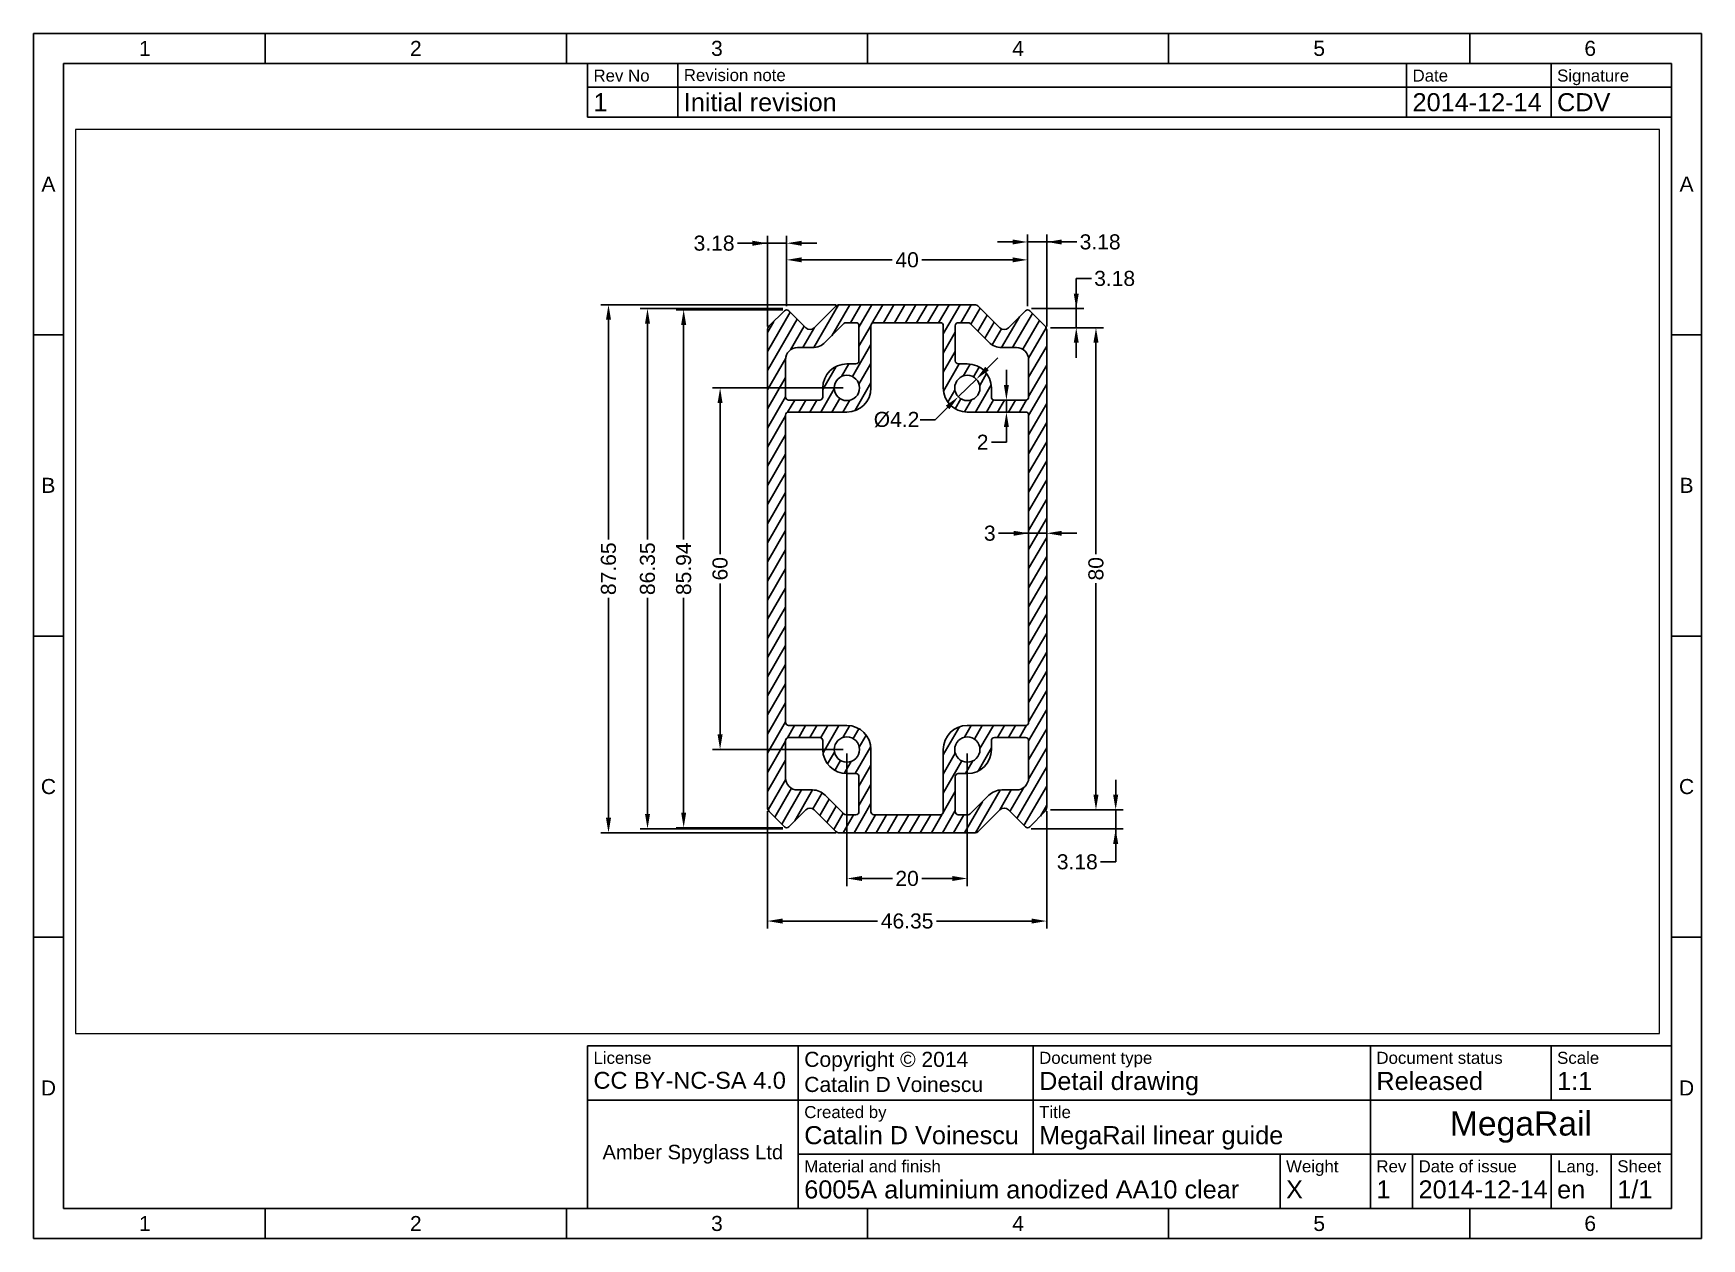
# Paper-space layout 'Sheet1' of a CAD drawing. Header units: millimetres. Extents: x 15 to 292, y 5 to 205.
# The model-space entities are those that its viewports show. They can reach past a viewport. Long polylines and large blocks are cut down to what shows.
import ezdxf

# ---------------------------------------------------------------- set-up
doc = ezdxf.new("R2010")
doc.units = ezdxf.units.MM
doc.layers.add('Dimensions', color=7, linetype='Continuous')
doc.styles.get("Standard").update_dxf_attribs({"font": 'arial.ttf'})
doc.dimstyles.new('ISO-25', dxfattribs={"dimtxt": 2.5, "dimasz": 2.5, "dimexe": 1.25, "dimexo": 0.625, "dimtad": 0, "dimtoh": 1, "dimdsep": 46, "dimtxsty": 'Standard', "dimcen": 2.5, "dimadec": 0, "dimazin": 0, "dimtfac": 1, "dimtmove": 0, "dimatfit": 3, "dimfxl": 1, "dimarcsym": 0})

# ---------------------------------------------------------------- blocks, each defined once
blk = doc.blocks.new('*D4')
at = {"layer": 'Defpoints', "color": 0}
for p in [(-11.17, 43.82), (-49.58, -43.82), (-11.17, -43.82)]:
    blk.add_point(p, dxfattribs=at)
at = {"layer": 'Dimensions', "color": 0, "lineweight": -2}
for p, q in [((-11.8, 43.82), (-50.83, 43.82)), ((-49.58, 41.32), (-49.58, 4.85)), ((-49.58, -41.32), (-49.58, -4.85)), ((-11.8, -43.82), (-50.83, -43.82))]:
    blk.add_line(p, q, dxfattribs=at)
at = {"layer": 'Dimensions', "color": 0}
for points in [[(-49.16, 41.32), (-50, 41.32), (-49.58, 43.82)], [(-50, -41.32), (-49.16, -41.32), (-49.58, -43.82)]]:
    blk.add_solid(points, dxfattribs=at)
at = {"layer": 'Dimensions', "color": 0, "insert": (-49.58, 0), "char_height": 2.5, "attachment_point": 5, "rotation": 90}
blk.add_mtext('87.65', dxfattribs=at)
blk = doc.blocks.new('*D6')
at = {"layer": 'Defpoints', "color": 0}
for p in [(-10, 30), (-31.05, -30), (-10, -30)]:
    blk.add_point(p, dxfattribs=at)
at = {"layer": 'Dimensions', "color": 0, "lineweight": -2}
for p, q in [((-10.62, 30), (-32.3, 30)), ((-31.05, 27.5), (-31.05, 2.42)), ((-31.05, -27.5), (-31.05, -2.42)), ((-10.62, -30), (-32.3, -30))]:
    blk.add_line(p, q, dxfattribs=at)
at = {"layer": 'Dimensions', "color": 0}
for points in [[(-30.64, 27.5), (-31.47, 27.5), (-31.05, 30)], [(-31.47, -27.5), (-30.64, -27.5), (-31.05, -30)]]:
    blk.add_solid(points, dxfattribs=at)
at = {"layer": 'Dimensions', "color": 0, "insert": (-31.05, 0), "char_height": 2.5, "attachment_point": 5, "rotation": 90}
blk.add_mtext('60', dxfattribs=at)
blk = doc.blocks.new('*D7')
at = {"layer": 'Defpoints', "color": 0}
for p in [(23.18, 5.89), (23.18, 0), (20.18, 0)]:
    blk.add_point(p, dxfattribs=at)
at = {"layer": 'Dimensions', "color": 0, "lineweight": -2}
for p, q in [((20.18, 5.89), (15.18, 5.89)), ((17.68, 5.89), (15.18, 5.89)), ((20.18, 0.62), (20.18, 7.14)), ((20.18, 5.89), (23.18, 5.89)), ((23.18, 0.62), (23.18, 7.14)), ((25.68, 5.89), (28.18, 5.89))]:
    blk.add_line(p, q, dxfattribs=at)
at = {"layer": 'Dimensions', "color": 0}
for points in [[(17.68, 5.47), (17.68, 6.3), (20.18, 5.89)], [(25.68, 6.3), (25.68, 5.47), (23.18, 5.89)]]:
    blk.add_solid(points, dxfattribs=at)
at = {"layer": 'Dimensions', "color": 0, "insert": (13.73, 5.89), "char_height": 2.5, "attachment_point": 5}
blk.add_mtext('3', dxfattribs=at)
blk = doc.blocks.new('*D8')
at = {"layer": 'Defpoints', "color": 0}
for p in [(17.09, 28), (16.49, 26), (17.09, 26)]:
    blk.add_point(p, dxfattribs=at)
at = {"layer": 'Dimensions', "color": 0, "lineweight": -2}
for p, q in [((16.49, 30.5), (16.49, 33)), ((16.46, 28), (15.24, 28)), ((16.49, 28), (16.49, 26)), ((16.46, 26), (15.24, 26)), ((16.49, 23.5), (16.49, 21)), ((16.49, 21), (13.99, 21))]:
    blk.add_line(p, q, dxfattribs=at)
at = {"layer": 'Dimensions', "color": 0}
for points in [[(16.07, 30.5), (16.9, 30.5), (16.49, 28)], [(16.9, 23.5), (16.07, 23.5), (16.49, 26)]]:
    blk.add_solid(points, dxfattribs=at)
at = {"layer": 'Dimensions', "color": 0, "insert": (12.54, 21), "char_height": 2.5, "attachment_point": 5}
blk.add_mtext('2', dxfattribs=at)
blk = doc.blocks.new('*D9')
at = {"layer": 'Defpoints', "color": 0}
for p in [(-23.18, -39.59), (23.18, -39.59), (23.18, -58.46)]:
    blk.add_point(p, dxfattribs=at)
at = {"layer": 'Dimensions', "color": 0, "lineweight": -2}
for p, q in [((-23.18, -40.21), (-23.18, -59.71)), ((23.18, -40.21), (23.18, -59.71)), ((-20.68, -58.46), (-4.9, -58.46)), ((20.68, -58.46), (4.9, -58.46))]:
    blk.add_line(p, q, dxfattribs=at)
at = {"layer": 'Dimensions', "color": 0}
for points in [[(-20.68, -58.04), (-20.68, -58.88), (-23.18, -58.46)], [(20.68, -58.88), (20.68, -58.04), (23.18, -58.46)]]:
    blk.add_solid(points, dxfattribs=at)
at = {"layer": 'Dimensions', "color": 0, "insert": (0, -58.46), "char_height": 2.5, "attachment_point": 5}
blk.add_mtext('46.35', dxfattribs=at)
blk = doc.blocks.new('*D10')
at = {"layer": 'Defpoints', "color": 0}
for p in [(23.18, 54.23), (20, 42.97), (23.18, 39.59)]:
    blk.add_point(p, dxfattribs=at)
at = {"layer": 'Dimensions', "color": 0, "lineweight": -2}
for p, q in [((20, 43.59), (20, 55.48)), ((23.18, 40.21), (23.18, 55.48)), ((17.5, 54.23), (15, 54.23)), ((20, 54.23), (23.18, 54.23)), ((23.18, 54.23), (28.18, 54.23)), ((25.68, 54.23), (28.18, 54.23))]:
    blk.add_line(p, q, dxfattribs=at)
at = {"layer": 'Dimensions', "color": 0}
for points in [[(17.5, 53.81), (17.5, 54.64), (20, 54.23)], [(25.68, 54.64), (25.68, 53.81), (23.18, 54.23)]]:
    blk.add_solid(points, dxfattribs=at)
at = {"layer": 'Dimensions', "color": 0, "insert": (32.05, 54.23), "char_height": 2.5, "attachment_point": 5}
blk.add_mtext('3.18', dxfattribs=at)
blk = doc.blocks.new('*D11')
at = {"layer": 'Defpoints', "color": 0}
for p in [(-20, 42.97), (-37.1, -42.97), (-20, -42.97)]:
    blk.add_point(p, dxfattribs=at)
at = {"layer": 'Dimensions', "color": 0, "lineweight": -2}
for p, q in [((-20.63, 42.97), (-38.35, 42.97)), ((-37.1, 40.47), (-37.1, 4.84)), ((-37.1, -40.47), (-37.1, -4.83)), ((-20.63, -42.97), (-38.35, -42.97))]:
    blk.add_line(p, q, dxfattribs=at)
at = {"layer": 'Dimensions', "color": 0}
for points in [[(-36.68, 40.47), (-37.52, 40.47), (-37.1, 42.97)], [(-37.52, -40.47), (-36.68, -40.47), (-37.1, -42.97)]]:
    blk.add_solid(points, dxfattribs=at)
at = {"layer": 'Dimensions', "color": 0, "insert": (-37.1, 0), "char_height": 2.5, "attachment_point": 5, "rotation": 90}
blk.add_mtext('85.94', dxfattribs=at)
blk = doc.blocks.new('*D12')
at = {"layer": 'Defpoints', "color": 0}
for p in [(-43.1, 43.17), (-20, 43.17), (-20, -43.17)]:
    blk.add_point(p, dxfattribs=at)
at = {"layer": 'Dimensions', "color": 0, "lineweight": -2}
for p, q in [((-20.63, 43.17), (-44.35, 43.17)), ((-43.1, 40.67), (-43.1, 4.85)), ((-43.1, -40.67), (-43.1, -4.85)), ((-20.63, -43.17), (-44.35, -43.17))]:
    blk.add_line(p, q, dxfattribs=at)
at = {"layer": 'Dimensions', "color": 0}
for points in [[(-42.69, 40.67), (-43.52, 40.67), (-43.1, 43.17)], [(-43.52, -40.67), (-42.69, -40.67), (-43.1, -43.17)]]:
    blk.add_solid(points, dxfattribs=at)
at = {"layer": 'Dimensions', "color": 0, "insert": (-43.1, 0), "char_height": 2.5, "attachment_point": 5, "rotation": 90}
blk.add_mtext('86.35', dxfattribs=at)
blk = doc.blocks.new('*D14')
at = {"layer": 'Defpoints', "color": 0}
for p in [(-20, 54.02), (-20, 42.97), (-23.18, 39.59)]:
    blk.add_point(p, dxfattribs=at)
at = {"layer": 'Dimensions', "color": 0, "lineweight": -2}
for p, q in [((-23.18, 54.02), (-28.18, 54.02)), ((-25.68, 54.02), (-28.18, 54.02)), ((-23.18, 40.21), (-23.18, 55.27)), ((-23.18, 54.02), (-20, 54.02)), ((-20, 43.59), (-20, 55.27)), ((-17.5, 54.02), (-15, 54.02))]:
    blk.add_line(p, q, dxfattribs=at)
at = {"layer": 'Dimensions', "color": 0}
for points in [[(-25.68, 53.6), (-25.68, 54.43), (-23.18, 54.02)], [(-17.5, 54.43), (-17.5, 53.6), (-20, 54.02)]]:
    blk.add_solid(points, dxfattribs=at)
at = {"layer": 'Dimensions', "color": 0, "insert": (-32.05, 54.02), "char_height": 2.5, "attachment_point": 5}
blk.add_mtext('3.18', dxfattribs=at)
blk = doc.blocks.new('*D15')
at = {"layer": 'Defpoints', "color": 0}
for p in [(20, 51.26), (-20, 42.97), (20, 42.97)]:
    blk.add_point(p, dxfattribs=at)
at = {"layer": 'Dimensions', "color": 0, "lineweight": -2}
for p, q in [((-20, 43.59), (-20, 52.51)), ((-17.5, 51.26), (-2.46, 51.26)), ((17.5, 51.26), (2.46, 51.26)), ((20, 43.59), (20, 52.51))]:
    blk.add_line(p, q, dxfattribs=at)
at = {"layer": 'Dimensions', "color": 0}
for points in [[(-17.5, 51.68), (-17.5, 50.85), (-20, 51.26)], [(17.5, 50.85), (17.5, 51.68), (20, 51.26)]]:
    blk.add_solid(points, dxfattribs=at)
at = {"layer": 'Dimensions', "color": 0, "insert": (0, 51.26), "char_height": 2.5, "attachment_point": 5}
blk.add_mtext('40', dxfattribs=at)
blk = doc.blocks.new('*D16')
at = {"layer": 'Defpoints', "color": 0}
for p in [(20, 43.17), (23.18, 40), (28.09, 40)]:
    blk.add_point(p, dxfattribs=at)
at = {"layer": 'Dimensions', "color": 0, "lineweight": -2}
for p, q in [((30.59, 48.17), (28.09, 48.17)), ((28.09, 48.17), (28.09, 43.17)), ((20.63, 43.17), (29.34, 43.17)), ((28.09, 43.17), (28.09, 40)), ((23.8, 40), (29.34, 40)), ((28.09, 37.5), (28.09, 35))]:
    blk.add_line(p, q, dxfattribs=at)
at = {"layer": 'Dimensions', "color": 0}
for points in [[(27.67, 45.67), (28.5, 45.67), (28.09, 43.17)], [(28.5, 37.5), (27.67, 37.5), (28.09, 40)]]:
    blk.add_solid(points, dxfattribs=at)
at = {"layer": 'Dimensions', "color": 0, "insert": (34.46, 48.17), "char_height": 2.5, "attachment_point": 5}
blk.add_mtext('3.18', dxfattribs=at)
blk = doc.blocks.new('*D17')
at = {"layer": 'Defpoints', "color": 0}
for p in [(23.18, -40), (34.63, -40), (20, -43.17)]:
    blk.add_point(p, dxfattribs=at)
at = {"layer": 'Dimensions', "color": 0, "lineweight": -2}
for p, q in [((34.63, -37.5), (34.63, -35)), ((23.8, -40), (35.88, -40)), ((34.63, -43.17), (34.63, -40)), ((20.62, -43.17), (35.88, -43.17)), ((34.63, -48.64), (34.63, -43.17)), ((32.13, -48.64), (34.63, -48.64))]:
    blk.add_line(p, q, dxfattribs=at)
at = {"layer": 'Dimensions', "color": 0}
for points in [[(34.21, -37.5), (35.05, -37.5), (34.63, -40)], [(35.05, -45.67), (34.21, -45.67), (34.63, -43.17)]]:
    blk.add_solid(points, dxfattribs=at)
at = {"layer": 'Dimensions', "color": 0, "insert": (28.26, -48.64), "char_height": 2.5, "attachment_point": 5}
blk.add_mtext('3.18', dxfattribs=at)
blk = doc.blocks.new('*D18')
at = {"layer": 'Defpoints', "color": 0}
for p in [(23.18, 40), (31.36, 40), (23.18, -40)]:
    blk.add_point(p, dxfattribs=at)
at = {"layer": 'Dimensions', "color": 0, "lineweight": -2}
for p, q in [((23.8, 40), (32.61, 40)), ((31.36, 37.5), (31.36, 2.41)), ((31.36, -37.5), (31.36, -2.41)), ((23.8, -40), (32.61, -40))]:
    blk.add_line(p, q, dxfattribs=at)
at = {"layer": 'Dimensions', "color": 0}
for points in [[(31.78, 37.5), (30.94, 37.5), (31.36, 40)], [(30.94, -37.5), (31.78, -37.5), (31.36, -40)]]:
    blk.add_solid(points, dxfattribs=at)
at = {"layer": 'Dimensions', "color": 0, "insert": (31.36, 0), "char_height": 2.5, "attachment_point": 5, "rotation": 90}
blk.add_mtext('80', dxfattribs=at)
blk = doc.blocks.new('*D19')
at = {"layer": 'Defpoints', "color": 0}
for p in [(-10, -30), (10, -30), (10, -51.4)]:
    blk.add_point(p, dxfattribs=at)
at = {"layer": 'Dimensions', "color": 0, "lineweight": -2}
for p, q in [((-10, -30.63), (-10, -52.65)), ((10, -30.63), (10, -52.65)), ((-7.5, -51.4), (-2.43, -51.4)), ((7.5, -51.4), (2.43, -51.4))]:
    blk.add_line(p, q, dxfattribs=at)
at = {"layer": 'Dimensions', "color": 0}
for points in [[(-7.5, -50.98), (-7.5, -51.81), (-10, -51.4)], [(7.5, -51.81), (7.5, -50.98), (10, -51.4)]]:
    blk.add_solid(points, dxfattribs=at)
at = {"layer": 'Dimensions', "color": 0, "insert": (0, -51.4), "char_height": 2.5, "attachment_point": 5}
blk.add_mtext('20', dxfattribs=at)
blk = doc.blocks.new('*D20')
at = {"layer": 'Defpoints', "color": 0}
for p in [(11.5, 31.47), (8.5, 28.53)]:
    blk.add_point(p, dxfattribs=at)
at = {"layer": 'Dimensions', "color": 0, "lineweight": -2}
for p, q in [((13.28, 33.23), (15.06, 34.99)), ((11.5, 31.47), (8.5, 28.53)), ((4.66, 24.74), (6.72, 26.77)), ((2.16, 24.74), (4.66, 24.74))]:
    blk.add_line(p, q, dxfattribs=at)
at = {"layer": 'Dimensions', "color": 0}
for points in [[(12.98, 33.53), (13.57, 32.93), (11.5, 31.47)], [(7.02, 26.47), (6.43, 27.07), (8.5, 28.53)]]:
    blk.add_solid(points, dxfattribs=at)
at = {"layer": 'Dimensions', "color": 0, "insert": (-1.75, 24.74), "char_height": 2.5, "attachment_point": 5}
blk.add_mtext('%%c4.2', dxfattribs=at)

msp = doc.modelspace()

# ---------------------------------------------------------------- hatches: boundary and pattern name
h = msp.add_hatch()
h.set_pattern_fill('ANSI31', color=256, scale=0.5, angle=15, style=0)
h.paths.add_polyline_path([(23.175, 39.586, 0.1989124), (22.882, 40.293), (20.354, 42.821, 0.4142136), (19.646, 42.821), (16.825, 40, -0.4142136), (15.411, 40), (11.879, 43.532, 0.1989124), (11.172, 43.825), (-11.172, 43.825, 0.1989124), (-11.879, 43.532), (-15.411, 40, -0.4142136), (-16.825, 40), (-19.646, 42.821, 0.4142136), (-20.354, 42.821), (-22.882, 40.293, 0.1989124), (-23.175, 39.586), (-23.175, -39.586, 0.1989124), (-22.882, -40.293), (-20.354, -42.821, 0.4142136), (-19.646, -42.821), (-16.825, -40, -0.4142136), (-15.411, -40), (-11.879, -43.532, 0.1989124), (-11.172, -43.825), (11.172, -43.825, 0.1989124), (11.879, -43.532), (15.411, -40, -0.4142136), (16.825, -40), (19.646, -42.821, 0.4142136), (20.354, -42.821), (22.882, -40.293, 0.1989124), (23.175, -39.586)])
h.paths.add_polyline_path([(-20.175, 28.5), (-20.175, 34.707, -0.4142136), (-18.175, 36.707), (-15.704, 36.707, 0.1989124), (-13.582, 37.586), (-10.49, 40.679, -0.1989124), (-10.136, 40.825), (-8.5, 40.825, -0.4142136), (-8, 40.325), (-8, 34.5, -0.4142136), (-8.5, 34), (-10, 34, 0.4142136), (-14, 30), (-14, 28.5, -0.4142136), (-14.5, 28), (-19.675, 28, -0.4142136)], flags=0)
h.paths.add_polyline_path([(-12.1, 30, -1), (-7.9, 30, -1)], flags=0)
h.paths.add_polyline_path([(8, 40.325, -0.4142136), (8.5, 40.825), (10.136, 40.825, -0.1989124), (10.49, 40.679), (13.582, 37.586, 0.1989124), (15.704, 36.707), (18.175, 36.707, -0.4142136), (20.175, 34.707), (20.175, 28.5, -0.4142136), (19.675, 28), (14.5, 28, -0.4142136), (14, 28.5), (14, 30, 0.4142136), (10, 34), (8.5, 34, -0.4142136), (8, 34.5)], flags=0)
h.paths.add_polyline_path([(7.9, 30, -1), (12.1, 30, -1)], flags=0)
h.paths.add_polyline_path([(8, -40.325), (8, -34.5, -0.4142136), (8.5, -34), (10, -34, 0.4142136), (14, -30), (14, -28.5, -0.4142136), (14.5, -28), (19.675, -28, -0.4142136), (20.175, -28.5), (20.175, -34.707, -0.4142136), (18.175, -36.707), (15.704, -36.707, 0.1989124), (13.582, -37.586), (10.49, -40.679, -0.1989124), (10.136, -40.825), (8.5, -40.825, -0.4142136)], flags=0)
h.paths.add_polyline_path([(-20.175, -28.5, -0.4142136), (-19.675, -28), (-14.5, -28, -0.4142136), (-14, -28.5), (-14, -30, 0.4142136), (-10, -34), (-8.5, -34, -0.4142136), (-8, -34.5), (-8, -40.325, -0.4142136), (-8.5, -40.825), (-10.136, -40.825, -0.1989124), (-10.49, -40.679), (-13.582, -37.586, 0.1989124), (-15.704, -36.707), (-18.175, -36.707, -0.4142136), (-20.175, -34.707)], flags=0)
h.paths.add_polyline_path([(-12.1, -30, -1), (-7.9, -30, -1)], flags=0)
h.paths.add_polyline_path([(7.9, -30, -1), (12.1, -30, -1)], flags=0)
h.paths.add_polyline_path([(-20.175, -25.5), (-20.175, 25.5, -0.4142136), (-19.675, 26), (-10, 26, 0.4142136), (-6, 30), (-6, 40.325, -0.4142136), (-5.5, 40.825), (5.5, 40.825, -0.4142136), (6, 40.325), (6, 30, 0.4142136), (10, 26), (19.675, 26, -0.4142136), (20.175, 25.5), (20.175, -25.5, -0.4142136), (19.675, -26), (10, -26, 0.4142136), (6, -30), (6, -40.325, -0.4142136), (5.5, -40.825), (-5.5, -40.825, -0.4142136), (-6, -40.325), (-6, -30, 0.4142136), (-10, -26), (-19.675, -26, -0.4142136)], flags=16)

# ---------------------------------------------------------------- linework, layer by layer
for p, q in [((-20.354, 42.821), (-22.882, 40.293)), ((-16.825, 40), (-19.646, 42.821)), ((-15.411, 40), (-11.879, 43.532)), ((-11.172, 43.825), (11.172, 43.825)), ((15.411, 40), (11.879, 43.532)), ((16.825, 40), (19.646, 42.821)), ((20.354, 42.821), (22.882, 40.293)), ((-23.175, 39.586), (-23.175, -39.586)), ((-13.582, 37.586), (-10.49, 40.679)), ((-10.136, 40.825), (-8.5, 40.825)), ((-8, 40.325), (-8, 34.5)), ((-6, 30), (-6, 40.325)), ((-5.5, 40.825), (5.5, 40.825)), ((6, 30), (6, 40.325)), ((8, 40.325), (8, 34.5)), ((10.136, 40.825), (8.5, 40.825)), ((13.582, 37.586), (10.49, 40.679)), ((23.175, 39.586), (23.175, -39.586)), ((-18.175, 36.707), (-15.704, 36.707)), ((18.175, 36.707), (15.704, 36.707)), ((-20.175, 28.5), (-20.175, 34.707)), ((-8.5, 34), (-10, 34)), ((8.5, 34), (10, 34)), ((20.175, 28.5), (20.175, 34.707)), ((-14.5, 28), (-19.675, 28)), ((-14, 30), (-14, 28.5)), ((14, 30), (14, 28.5)), ((14.5, 28), (19.675, 28)), ((-20.175, 25.5), (-20.175, -25.5)), ((-19.675, 26), (-10, 26)), ((19.675, 26), (10, 26)), ((20.175, -25.5), (20.175, 25.5)), ((-19.675, -26), (-10, -26)), ((19.675, -26), (10, -26)), ((-20.175, -28.5), (-20.175, -34.707)), ((-14.5, -28), (-19.675, -28)), ((-14, -30), (-14, -28.5)), ((-6, -30), (-6, -40.325)), ((6, -30), (6, -40.325)), ((14, -30), (14, -28.5)), ((14.5, -28), (19.675, -28)), ((20.175, -28.5), (20.175, -34.707)), ((-8.5, -34), (-10, -34)), ((-8, -40.325), (-8, -34.5)), ((8, -40.325), (8, -34.5)), ((8.5, -34), (10, -34)), ((-18.175, -36.707), (-15.704, -36.707)), ((-13.582, -37.586), (-10.49, -40.679)), ((13.582, -37.586), (10.49, -40.679)), ((18.175, -36.707), (15.704, -36.707)), ((-20.354, -42.821), (-22.882, -40.293)), ((-16.825, -40), (-19.646, -42.821)), ((-15.411, -40), (-11.879, -43.532)), ((-10.136, -40.825), (-8.5, -40.825)), ((-5.5, -40.825), (5.5, -40.825)), ((10.136, -40.825), (8.5, -40.825)), ((15.411, -40), (11.879, -43.532)), ((16.825, -40), (19.646, -42.821)), ((20.354, -42.821), (22.882, -40.293)), ((-11.172, -43.825), (11.172, -43.825))]:
    msp.add_line(p, q)
for centre in [(-10, 30), (10, 30), (-10, -30), (10, -30)]:
    msp.add_circle(centre, 2.1)
for centre, radius, start, end in [((-20, 42.468), 0.5, 45, 135), ((-11.172, 42.825), 1, 90, 135), ((11.172, 42.825), 1, 45, 90), ((20, 42.468), 0.5, 45, 135), ((-22.175, 39.586), 1, 135, 180), ((-16.118, 40.707), 1, 225, 315), ((-10.136, 40.325), 0.5, 90, 135), ((-8.5, 40.325), 0.5, 0, 90), ((-5.5, 40.325), 0.5, 90, 180), ((5.5, 40.325), 0.5, 0, 90), ((8.5, 40.325), 0.5, 90, 180), ((10.136, 40.325), 0.5, 45, 90), ((16.118, 40.707), 1, 225, 315), ((22.175, 39.586), 1, 0, 45), ((-18.175, 34.707), 2, 90, 180), ((-15.704, 39.707), 3, 270, 315), ((15.704, 39.707), 3, 225, 270), ((18.175, 34.707), 2, 0, 90), ((-10, 30), 4, 90, 180), ((-8.5, 34.5), 0.5, 270, 0), ((8.5, 34.5), 0.5, 180, 270), ((10, 30), 4, 0, 90), ((-19.675, 28.5), 0.5, 180, 270), ((-14.5, 28.5), 0.5, 270, 0), ((-10, 30), 4, 270, 0), ((10, 30), 4, 180, 270), ((14.5, 28.5), 0.5, 180, 270), ((19.675, 28.5), 0.5, 270, 0), ((-19.675, 25.5), 0.5, 90, 180), ((19.675, 25.5), 0.5, 0, 90), ((-19.675, -25.5), 0.5, 180, 270), ((-10, -30), 4, 0, 90), ((10, -30), 4, 90, 180), ((19.675, -25.5), 0.5, 270, 0), ((-19.675, -28.5), 0.5, 90, 180), ((-14.5, -28.5), 0.5, 0, 90), ((-10, -30), 4, 180, 270), ((10, -30), 4, 270, 0), ((14.5, -28.5), 0.5, 90, 180), ((19.675, -28.5), 0.5, 0, 90), ((-18.175, -34.707), 2, 180, 270), ((-8.5, -34.5), 0.5, 0, 90), ((8.5, -34.5), 0.5, 90, 180), ((18.175, -34.707), 2, 270, 0), ((-15.704, -39.707), 3, 45, 90), ((15.704, -39.707), 3, 90, 135), ((-22.175, -39.586), 1, 180, 225), ((-16.118, -40.707), 1, 45, 135), ((-10.136, -40.325), 0.5, 225, 270), ((-8.5, -40.325), 0.5, 270, 0), ((-5.5, -40.325), 0.5, 180, 270), ((5.5, -40.325), 0.5, 270, 0), ((8.5, -40.325), 0.5, 180, 270), ((10.136, -40.325), 0.5, 270, 315), ((16.118, -40.707), 1, 45, 135), ((22.175, -39.586), 1, 315, 0), ((-20, -42.468), 0.5, 225, 315), ((-11.172, -42.825), 1, 225, 270), ((11.172, -42.825), 1, 270, 315), ((20, -42.468), 0.5, 225, 315)]:
    msp.add_arc(centre, radius, start, end)

# ---------------------------------------------------------------- dimensions: what is measured, and where the dimension line sits
at = {"layer": 'Dimensions'}
for base, p1, p2, picture, middle in [((-20, 54.017673154), (-23.175, 39.585786438), (-20, 42.967893219), '*D14', (-32.045, 54.017673154)), ((23.175, 54.226006487), (20, 42.967893219), (23.175, 39.585786438), '*D10', (32.045, 54.226006487)), ((20, 51.262), (-20, 42.968), (20, 42.968), '*D15', (0, 51.262)), ((23.175, 5.886), (20.175, 0), (23.175, 0), '*D7', (13.732, 5.886)), ((23.175, -58.459), (-23.175, -39.586), (23.175, -39.586), '*D9', (0, -58.459))]:
    dim = msp.add_linear_dim(base=base, p1=p1, p2=p2, dimstyle='ISO-25', dxfattribs=at)
    dim.commit()
    dim.dimension.update_dxf_attribs({"geometry": picture, "text_midpoint": middle, "dimtype": 160})
for base, p1, p2, picture, middle in [((28.087690111, 40), (20, 43.175), (23.175, 40), '*D16', (34.457690111, 48.175)), ((-49.579, -43.825), (-11.172, 43.825), (-11.172, -43.825), '*D4', (-49.579, 0)), ((-43.103, 43.175), (-20, -43.175), (-20, 43.175), '*D12', (-43.103, 0)), ((31.361, 40), (23.175, -40), (23.175, 40), '*D18', (31.361, 0)), ((34.630108019, -40), (20, -43.175), (23.175, -40), '*D17', (28.260108019, -48.641322829))]:
    dim = msp.add_linear_dim(base=base, p1=p1, p2=p2, angle=90, dimstyle='ISO-25', dxfattribs=at)
    dim.commit()
    dim.dimension.update_dxf_attribs({"geometry": picture, "text_midpoint": middle, "dimtype": 160})
for base, p1, p2, picture, middle in [((-37.1, -42.968), (-20, 42.968), (-20, -42.968), '*D11', (-37.1, 0)), ((16.488, 26), (17.087, 28), (17.087, 26), '*D8', (12.537, 21)), ((-31.052, -30), (-10, 30), (-10, -30), '*D6', (-31.052, 0))]:
    dim = msp.add_linear_dim(base=base, p1=p1, p2=p2, angle=90, dimstyle='ISO-25', dxfattribs=at)
    dim.commit()
    dim.dimension.update_dxf_attribs({"geometry": picture, "text_midpoint": middle})
dim = msp.add_diameter_dim_2p(p1=(11.495, 31.475), p2=(8.505, 28.525), dimstyle='ISO-25', dxfattribs=at)
dim.commit()
dim.dimension.update_dxf_attribs({"geometry": '*D20', "text_midpoint": (-1.751, 24.736), "dimtype": 163})
dim = msp.add_linear_dim(base=(10, -51.397), p1=(-10, -30), p2=(10, -30), dimstyle='ISO-25', dxfattribs=at)
dim.commit()
dim.dimension.update_dxf_attribs({"geometry": '*D19', "text_midpoint": (0, -51.397)})

psp = doc.layouts.new('Sheet1')

# ---------------------------------------------------------------- linework, layer by layer
for p, q in [((292, 205), (15, 205)), ((15, 205), (15, 5)), ((53.5, 205), (53.5, 200)), ((103.5, 205), (103.5, 200)), ((153.5, 205), (153.5, 200)), ((203.5, 205), (203.5, 200)), ((253.5, 205), (253.5, 200)), ((292, 5), (292, 205)), ((287, 200), (20, 200)), ((20, 200), (20, 10)), ((107, 200.08), (107, 196.08)), ((287, 200), (107, 200)), ((122, 200.08), (122, 196.08)), ((243, 196.08), (243, 200)), ((267, 196.08), (267, 200)), ((287, 10), (287, 200)), ((287, 196.08), (287, 200)), ((107, 196.08), (287, 196.08)), ((107, 196.08), (107, 191.08)), ((122, 196.08), (122, 191.08)), ((243, 191.08), (243, 196.08)), ((267, 191.08), (267, 196.08)), ((287, 191.08), (287, 196.08)), ((107, 191.08), (287, 191.08)), ((15, 155), (20, 155)), ((287, 155), (292, 155)), ((15, 105), (20, 105)), ((287, 105), (292, 105)), ((15, 55), (20, 55)), ((287, 55), (292, 55)), ((287, 40), (287, 10)), ((107, 10), (107, 37)), ((107, 37), (287, 37)), ((142, 10), (142, 37)), ((181, 19), (181, 37)), ((237, 10), (237, 37)), ((267, 28), (267, 37)), ((107, 28), (287, 28)), ((142, 19), (287, 19)), ((222, 10), (222, 19)), ((244, 10), (244, 19)), ((267, 10), (267, 19)), ((277, 10), (277, 19)), ((20, 10), (287, 10)), ((53.5, 10), (53.5, 5)), ((103.5, 10), (103.5, 5)), ((287, 10), (107, 10)), ((107, 10), (287, 10)), ((153.5, 10), (153.5, 5)), ((203.5, 10), (203.5, 5)), ((253.5, 10), (253.5, 5)), ((15, 5), (292, 5))]:
    psp.add_line(p, q)

# ---------------------------------------------------------------- texts
for s, insert, char_height, width, attachment_point in [('{1}', (33.5, 202.5), 2.5, 40, 5), ('{2}', (78.5, 202.5), 2.5, 50, 5), ('{3}', (128.5, 202.5), 2.5, 50, 5), ('{4}', (178.5, 202.5), 2.5, 50, 5), ('{5}', (228.5, 202.5), 2.5, 50, 5), ('{6}', (273.5, 202.5), 2.5, 40, 5), ('{Rev No}', (108, 199), 2, 13, 1), ('{Revision note}', (123, 199.08), 2, 99, 1), ('{Date}', (244, 199), 2, 22, 1), ('{Signature}', (268, 199), 2, 18, 1), ('{1}', (108, 195.08), 3, 13, 1), ('{Initial revision}', (123, 195.08), 3, 99, 1), ('{2014-12-14}', (244, 195.08), 3, 22, 1), ('{CDV}', (268, 195.08), 3, 18, 1), ('{A}', (17.5, 180), 2.5, 5, 5), ('{A}', (289.5, 180), 2.5, 5, 5), ('{B}', (17.5, 130), 2.5, 5, 5), ('{B}', (289.5, 130), 2.5, 5, 5), ('{C}', (17.5, 80), 2.5, 5, 5), ('{C}', (289.5, 80), 2.5, 5, 5), ('{License\\P\\H1.4x;CC BY-NC-SA 4.0}', (108, 36), 2, 33, 1), ('{Copyright © 2014\\PCatalin D Voinescu}', (143, 36), 2.5, 37, 1), ('{Scale\\P\\H1.5x;1:1}', (268, 36), 2, 18, 1), ('{Document type\\P\\H1.5x;Detail drawing}', (182, 36), 2, 54, 1), ('{Document status\\P\\H1.5x;Released}', (238, 36), 2, 28, 1), ('{D}', (17.5, 30), 2.5, 5, 5), ('{D}', (289.5, 30), 2.5, 5, 5), ('{Created by\\P\\H1.5x;Catalin D Voinescu}', (143, 27), 2, 37, 1), ('{Title\\P\\H1.5x;MegaRail linear guide}', (182, 27), 2, 54, 1), ('{MegaRail}', (262, 23.5), 4, 48, 5), ('{\\H0.8x;Amber Spyglass Ltd}', (124.5, 19), 3, 33, 5), ('{Material and finish\\P\\H1.5x;6005A aluminium anodized AA10 clear}', (143, 18), 2, 78, 1), ('{Weight\\P\\H1.5x;X}', (223, 18), 2, 13, 1), ('{Rev\\P\\H1.5x;1}', (238, 18), 2, 6, 1), ('{Date of issue\\P\\H1.5x;2014-12-14}', (245, 18), 2, 21.3076, 1), ('{Lang.\\P\\H1.5x;en}', (268, 18), 2, 8, 1), ('{Sheet\\P\\H1.5x;1/1}', (278, 18), 2, 8, 1), ('{1}', (33.5, 7.5), 2.5, 40, 5), ('{2}', (78.5, 7.5), 2.5, 50, 5), ('{3}', (128.5, 7.5), 2.5, 50, 5), ('{4}', (178.5, 7.5), 2.5, 50, 5), ('{5}', (228.5, 7.5), 2.5, 50, 5), ('{6}', (273.5, 7.5), 2.5, 40, 5)]:
    psp.add_mtext(s, dxfattribs=dict(insert=insert, char_height=char_height, width=width, attachment_point=attachment_point))

# ---------------------------------------------------------------- viewports
at = {"layer": '0', "color": 7}
psp.add_viewport(center=(153.5, 114.04), size=(263, 150), view_center_point=(-6.576, -2.117), view_height=150, dxfattribs=at)

doc.saveas('drawing.dxf')
